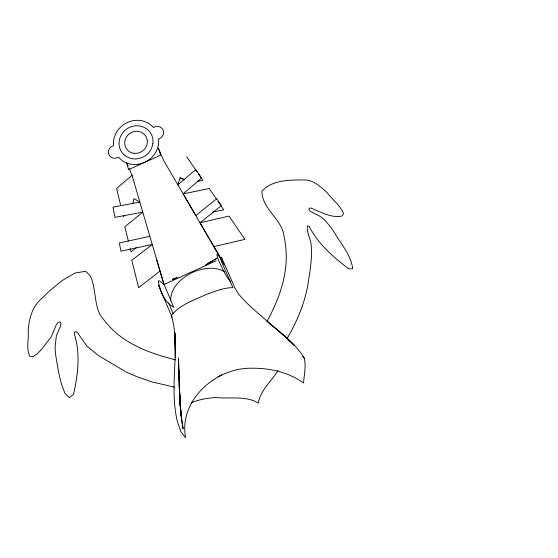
<?xml version="1.0" encoding="UTF-8"?>
<svg xmlns="http://www.w3.org/2000/svg" width="558" height="558" viewBox="0 0 558 558"><rect width="100%" height="100%" fill="white"/><g stroke="black" fill="none" stroke-linecap="round" stroke-linejoin="round"><path stroke-width="0.84" d="M174.996 338.804L175.254 344.502L174.703 333.035L175.428 357.413C175.086 343.449 175.693 329.074 171.334 315.619C179.732 304.563 194.261 300.19 206.39 294.394C214.949 291.332 223.653 287.74 232.874 287.621L222.614 264.178A8.893 1.667 63.9 0 1 220.794 258.828A8.991 1.681 63.9 0 1 221.435 257.259L235.127 288.451L238.705 294.206L244.453 300.72L251.839 307.821L287.154 338.434L284.454 335.853L294.708 345.695L278.54 330.824L267.714 321.861C280.814 333 295.412 343.379 304.396 358.362C306.119 366.669 304.131 374.725 303.559 383.039C287.307 371.251 267.003 367.457 247.229 368.329C212.975 370.128 178.7 401.962 185.619 437.625L180.869 431.78L177.346 421.353C170.392 392.532 176.991 362.519 174.807 333.217L174.933 336.641M132.818 203.565L133.927 198.613L139.842 202.066L112.995 207.123L114.948 217.341L142.792 212.152L124.825 226.827L128.361 241.056M180.101 177.681L184.565 179.795L180.108 177.681L177.869 184.824L220.808 258.661C209.187 241.837 226.848 280.618 230.754 281.351M184.07 195.446L195.83 215.472M286.979 338.657C297.212 321.38 305.114 302.457 308.211 282.529C310.178 269.758 312.543 256.91 311.071 243.937C310.304 237.875 306.14 231.995 307.563 225.844L309.167 226.422C318.165 243.909 333.321 257.28 348.869 268.872L352.684 268.712C351.184 255.543 341.754 245.004 335.274 233.9C332.136 228.899 328.592 224.17 324.47 219.936C320.411 215.339 314.252 214.126 309.467 210.645L308.783 208.908L310.255 207.848C320.438 211.601 330.622 218.345 342.117 216.002L343.54 213.616C340.157 205.211 332.303 199.52 326.876 192.391C320.62 186.832 313.882 180.471 305.073 179.913C290.467 180.032 272.478 179.383 261.918 191.275C261.939 207.262 278.142 216.909 282.969 231.249C284.029 235.783 284.936 240.372 285.452 245.004C289.184 271.474 279.586 298.656 266.926 321.429M277.975 370.456C271.655 381.274 260.384 390.126 258.312 403.085C245.653 395.301 229.631 399.2 215.66 397.456C207.457 398.252 199.025 399.347 191.492 402.827M123.402 216.483L124.65 215.381M129.114 168.446L132.051 175.352L116.552 188.492L120.779 205.776M136.431 247.48L131.074 251.93L130.237 248.582M149.823 236.355L119.356 242.925L120.947 251.205L152.243 244.481L131.8 260.258L138.621 287.677L160 271.055L156.763 260.014M222.516 262.56L220.194 257.266L200.043 222.781L221.386 205.616L216.748 198.732L195.802 215.534M149.802 159.218L144.641 162.378L138.893 164.164A23.066 21.699 -32.8 0 1 122.097 160.571L118.415 157.119L117.508 157.677A6.752 6.34 -34.9 0 1 108.887 154.601A6.752 6.34 -34.9 0 1 112.549 145.973L113.553 145.659L113.602 140.56A23.066 21.699 -32.8 0 1 149.858 124.162L153.555 127.559L154.461 127.008A6.738 6.347 -30.5 0 1 163.131 130.056A6.738 6.347 -30.5 0 1 159.539 138.649L158.528 138.963L158.535 144.076A23.066 21.699 -32.8 0 1 149.802 159.218L150.13 159.895M209.424 262.999L216.95 258.208L207.736 263.62M218.018 376.678L221.749 374.83M132.051 175.352L163.501 283.039L173.733 307.291C164.512 302.178 159.644 290.795 158.284 280.855L159.302 280.841L164.094 284.44L216.086 260.809M177.214 277.5L172.331 279.412L176.426 278.003M200.043 222.781L229.059 216.092L244.871 239.389L213.93 246.552M212.751 212.068L223.751 209.857L220.849 205.595M197.114 181.448L202.889 180.436L198.467 173.97M175.756 359.924C151.574 353.786 125.592 344.795 108.615 325.426C105.427 322.015 102.581 318.29 99.896 314.468C94.093 302.422 95.927 288.054 90.312 275.812L85.632 271.293L74.988 273.029L62.447 280.367L50.457 290.027L39.758 300.371C31.694 308.281 28.89 319.936 28.172 330.852C29.03 339.25 25.835 348.569 29.846 356.262L33.452 356.36L37.581 353.521L41.669 349.217L51.455 336.488L55.967 325.502L58.011 322.475L60.173 321.889L60.989 323.57L60.32 326.472L56.421 335.588L55.144 346.337L55.319 352.935L58.492 371.893L61.317 383.723L64.965 393.327L69.394 397.756L73.503 394.297C78.071 374.425 80.589 352.977 74.144 333.286L75.093 331.543L77.325 332.435L86.776 345.981L98.306 355.516L126.38 372.158L136.382 376.462L151.239 381.728L174.563 387.189M224.372 271.579C214.774 266.25 203.084 267.973 193.361 272.053L192.217 272.569C181.629 277.786 170.588 287.454 170.727 300.162M302.75 356.485L304.396 358.362M186.672 156.728L196.995 171.815M216.511 199.192L209.271 188.527L183.136 193.856L201.612 178.051L195.879 169.555L177.869 184.824L163.892 160.934L158.242 147.933L160.676 155.117L128.598 169.646L126.499 162.301L128.131 166.144M217.955 201.326L219.887 204.172M171.829 316.77L172.01 317.174L158.702 285.536L159.804 288.186M168.621 303.008L173.126 313.736M223.36 262.985L224.218 265.092M138.893 164.164L139.151 164.868M164.094 284.44L160 271.055M182.229 422.615L183.122 428.886C178.762 405.52 179.502 381.644 178.427 357.999L179.39 386.206M180.694 411.685L179.69 397.17L180.694 411.685L182.689 425.887M180.478 406.629L180.088 400.7M180.694 409.133L181.406 417.475L179.781 398.921L178.965 370.582L179.997 401.648L179.271 384.999L179.341 387.392M179.955 398.126L179.453 387.88M174.926 337.178L174.745 333.105L175.219 344.342L174.996 338.35M179.264 383.465L179.781 398.921M222.607 261.025A9.019 0.614 67.2 0 1 221.435 257.259M152.892 143.636L151.734 147.877A17.298 16.273 -32.8 0 1 123.485 154.224A17.298 16.273 -32.8 0 1 130.942 126.854A17.298 16.273 -32.8 0 1 152.892 143.636M210.798 261.967L205.93 264.904L210.798 261.967M134.527 153.359A11.53 10.846 -32.8 0 0 146.51 137.568A11.53 10.846 -32.8 0 0 127.043 136.096A11.53 10.846 -32.8 0 0 134.527 153.359"/></g></svg>
